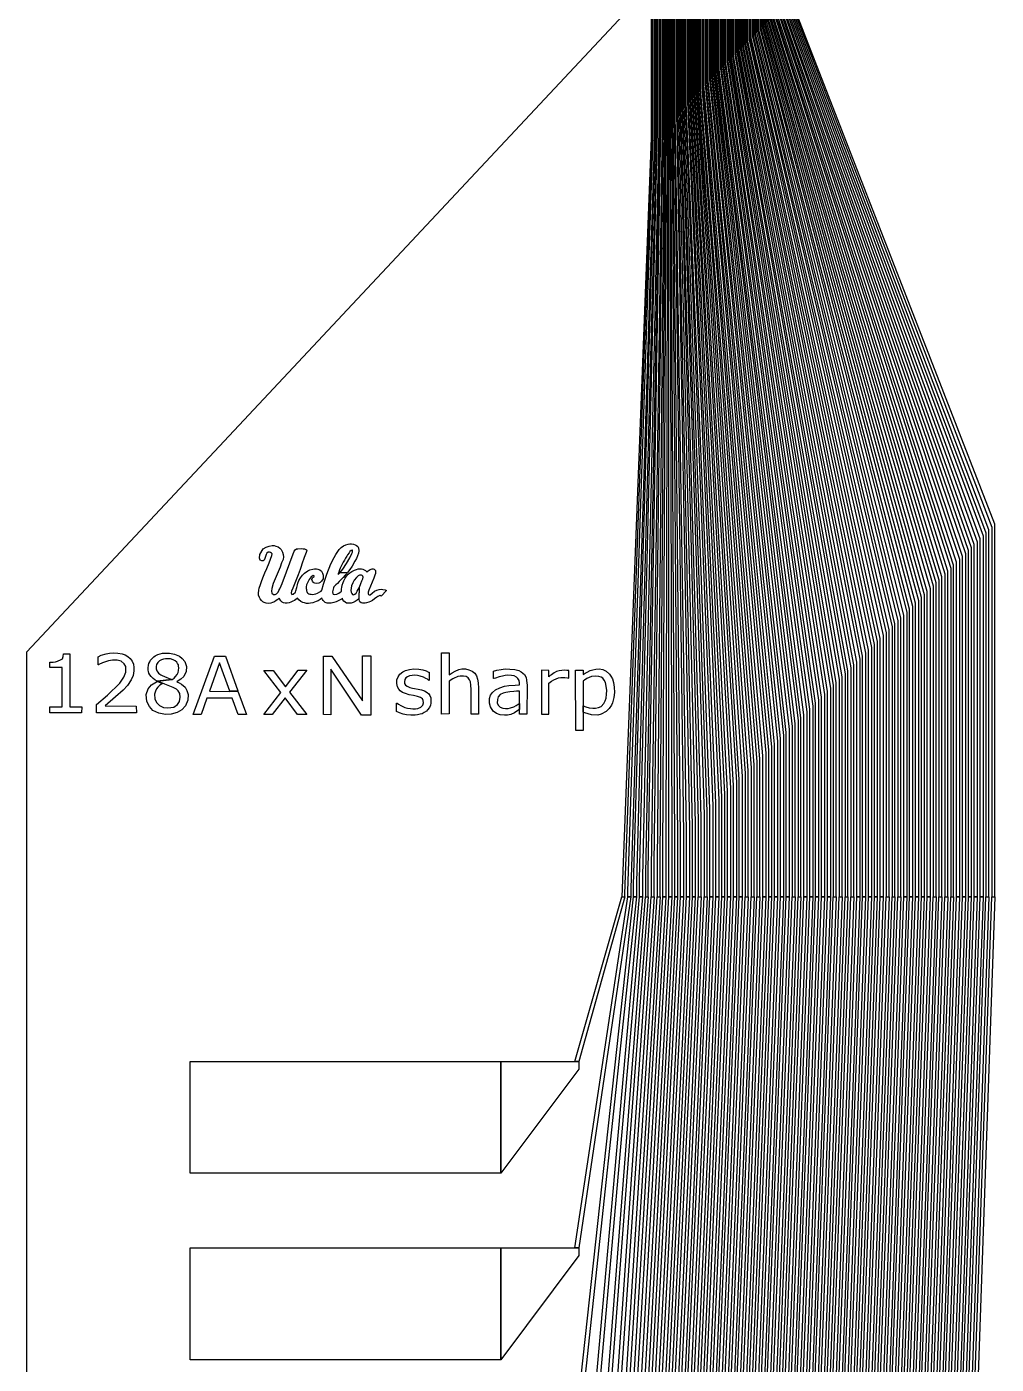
# Model space of a CAD drawing. Header units: inches. Extents: x 115980 to 170179, y 57000 to 74333.
# Drawn here: x 146580 to 147108, y 63417 to 64146 of the extents above; entities that cross this region are included whole.
import ezdxf

# ---------------------------------------------------------------- set-up
doc = ezdxf.new("R2010")
doc.units = ezdxf.units.IN
doc.header["$MEASUREMENT"] = 0
for name, color, linetype in [('metal', 221, 'Continuous'), ('nitride window', 40, 'Continuous'), ('profile', 140, 'Continuous')]:
    doc.layers.add(name, color=color, linetype=linetype)

msp = doc.modelspace()

# ---------------------------------------------------------------- linework, layer by layer
at = {"layer": 'metal'}
for points in [[(146904.29, 63671.68), (146905.89, 63671.68), (146905.89, 63673.28), (146920.79, 64085.82), (146920.79, 64161.42), (146920.19, 64161.42), (146920.19, 64085.22), (146904.29, 63671.68)], [(146909.09, 63671.68), (146907.49, 63671.68), (146907.49, 63674.88), (146921.39, 64086.42), (146921.39, 64161.42), (146921.99, 64161.42), (146921.99, 64087.02), (146909.09, 63676.48), (146909.09, 63671.68)], [(146922.59, 64161.42), (146923.19, 64161.42), (146923.19, 64088.22), (146912.29, 63679.68), (146912.29, 63671.68), (146910.69, 63671.68), (146910.69, 63678.08), (146922.59, 64087.62), (146922.59, 64161.42)], [(146915.49, 63671.68), (146913.89, 63671.68), (146913.89, 63681.28), (146923.79, 64088.82), (146923.79, 64161.42), (146924.39, 64161.42), (146924.39, 64089.42), (146915.49, 63682.88), (146915.49, 63671.68)], [(146917.09, 63671.68), (146918.69, 63671.68), (146918.69, 63686.08), (146925.59, 64090.62), (146925.59, 64161.42), (146924.99, 64161.42), (146924.99, 64090.02), (146917.09, 63684.48)], [(146920.29, 63671.68), (146921.89, 63671.68), (146921.89, 63689.28), (146926.79, 64091.82), (146926.79, 64161.42), (146926.19, 64161.42), (146926.19, 64091.22), (146920.29, 63687.68)], [(146923.49, 63671.68), (146925.09, 63671.68), (146925.09, 63692.48), (146927.99, 64093.02), (146927.99, 64161.42), (146927.39, 64161.42), (146927.39, 64092.42), (146923.49, 63690.88)], [(146928.59, 64161.42), (146929.19, 64161.42), (146929.19, 64094.22), (146928.29, 63695.68), (146928.29, 63671.68), (146926.69, 63671.68), (146926.69, 63694.08), (146928.59, 64093.62), (146928.59, 64161.42)], [(146929.79, 64161.42), (146930.39, 64161.42), (146930.39, 64095.42), (146931.49, 63698.88), (146931.49, 63671.68), (146929.89, 63671.68), (146929.89, 63697.28), (146929.79, 64094.82), (146929.79, 64161.42)], [(146930.99, 64161.42), (146931.59, 64161.42), (146931.59, 64096.62), (146934.69, 63702.08), (146934.69, 63671.68), (146933.09, 63671.68), (146933.09, 63700.48), (146930.99, 64096.02), (146930.99, 64161.42)], [(146932.19, 64161.42), (146932.79, 64161.42), (146932.79, 64097.82), (146937.89, 63705.28), (146937.89, 63671.68), (146936.29, 63671.68), (146936.29, 63703.68), (146932.19, 64097.22), (146932.19, 64161.42)], [(146933.39, 64161.42), (146933.99, 64161.42), (146933.99, 64099.02), (146941.09, 63708.48), (146941.09, 63671.68), (146939.49, 63671.68), (146939.49, 63706.88), (146933.39, 64098.42), (146933.39, 64161.42)], [(146944.29, 63671.68), (146942.69, 63671.68), (146942.69, 63710.08), (146934.59, 64099.62), (146934.59, 64161.42), (146935.19, 64161.42), (146935.19, 64100.22), (146944.29, 63711.68), (146944.29, 63671.68)], [(146945.89, 63671.68), (146947.49, 63671.68), (146947.49, 63714.88), (146936.39, 64101.42), (146936.39, 64161.42), (146935.79, 64161.42), (146935.79, 64100.82), (146945.89, 63713.28)], [(146949.09, 63671.68), (146950.69, 63671.68), (146950.69, 63718.08), (146937.59, 64102.62), (146937.59, 64161.42), (146936.99, 64161.42), (146936.99, 64102.02), (146949.09, 63716.48)], [(146938.19, 64161.42), (146938.79, 64161.42), (146938.79, 64103.82), (146953.89, 63721.28), (146953.89, 63671.68), (146952.29, 63671.68), (146952.29, 63719.68), (146938.19, 64103.22), (146938.19, 64161.42)], [(146939.39, 64161.42), (146939.99, 64161.42), (146939.99, 64105.02), (146957.09, 63724.48), (146957.09, 63671.68), (146955.49, 63671.68), (146955.49, 63722.88), (146939.39, 64104.42), (146939.39, 64161.42)], [(146940.59, 64161.42), (146941.19, 64161.42), (146941.19, 64106.22), (146960.29, 63727.68), (146960.29, 63671.68), (146958.69, 63671.68), (146958.69, 63726.08), (146940.59, 64105.62), (146940.59, 64161.42)], [(146941.79, 64161.42), (146942.39, 64161.42), (146942.39, 64107.42), (146963.49, 63730.88), (146963.49, 63671.68), (146961.89, 63671.68), (146961.89, 63729.28), (146941.79, 64106.82), (146941.79, 64161.42)], [(146942.99, 64161.42), (146943.59, 64161.42), (146943.59, 64108.62), (146966.69, 63734.08), (146966.69, 63671.68), (146965.09, 63671.68), (146965.09, 63732.48), (146942.99, 64108.02), (146942.99, 64161.42)], [(146969.89, 63671.68), (146968.29, 63671.68), (146968.29, 63735.68), (146944.19, 64109.22), (146944.19, 64161.42), (146944.79, 64161.42), (146944.79, 64109.82), (146969.89, 63737.28), (146969.89, 63671.68)], [(146971.49, 63671.68), (146973.09, 63671.68), (146973.09, 63740.48), (146945.99, 64111.02), (146945.99, 64161.42), (146945.39, 64161.42), (146945.39, 64110.42), (146971.49, 63738.88)], [(146974.69, 63671.68), (146976.29, 63671.68), (146976.29, 63743.68), (146947.19, 64112.22), (146947.19, 64161.42), (146946.59, 64161.42), (146946.59, 64111.62), (146974.69, 63742.08)], [(146977.89, 63671.68), (146979.49, 63671.68), (146979.49, 63746.88), (146948.39, 64113.42), (146948.39, 64161.42), (146947.79, 64161.42), (146947.79, 64112.82), (146977.89, 63745.28)], [(146948.99, 64161.42), (146949.59, 64161.42), (146949.59, 64114.62), (146982.69, 63750.08), (146982.69, 63671.68), (146981.09, 63671.68), (146981.09, 63748.48), (146948.99, 64114.02), (146948.99, 64161.42)], [(146950.19, 64161.42), (146950.79, 64161.42), (146950.79, 64115.82), (146985.89, 63753.28), (146985.89, 63671.68), (146984.29, 63671.68), (146984.29, 63751.68), (146950.19, 64115.22), (146950.19, 64161.42)], [(146951.39, 64161.42), (146951.99, 64161.42), (146951.99, 64117.02), (146989.09, 63756.48), (146989.09, 63671.68), (146987.49, 63671.68), (146987.49, 63754.88), (146951.39, 64116.42), (146951.39, 64161.42)], [(146952.59, 64161.42), (146953.19, 64161.42), (146953.19, 64118.22), (146992.29, 63759.68), (146992.29, 63671.68), (146990.69, 63671.68), (146990.69, 63758.08), (146952.59, 64117.62), (146952.59, 64161.42)], [(146953.79, 64161.42), (146954.39, 64161.42), (146954.39, 64119.42), (146995.49, 63762.88), (146995.49, 63671.68), (146993.89, 63671.68), (146993.89, 63761.28), (146953.79, 64118.82), (146953.79, 64161.42)], [(146997.09, 63671.68), (146998.69, 63671.68), (146998.69, 63766.08), (146955.59, 64120.62), (146955.59, 64161.42), (146954.99, 64161.42), (146954.99, 64120.02), (146997.09, 63764.48)], [(147000.29, 63671.68), (147001.89, 63671.68), (147001.89, 63769.28), (146956.79, 64121.82), (146956.79, 64161.42), (146956.19, 64161.42), (146956.19, 64121.22), (147000.29, 63767.68)], [(146957.39, 64161.42), (146957.99, 64161.42), (146957.99, 64123.02), (147005.09, 63772.48), (147005.09, 63671.68), (147003.49, 63671.68), (147003.49, 63770.88), (146957.39, 64122.42), (146957.39, 64161.42)], [(146958.59, 64161.42), (146959.19, 64161.42), (146959.19, 64124.22), (147008.29, 63775.68), (147008.29, 63671.68), (147006.69, 63671.68), (147006.69, 63774.08), (146958.59, 64123.62), (146958.59, 64161.42)], [(146959.79, 64161.42), (146960.39, 64161.42), (146960.39, 64125.42), (147011.49, 63778.88), (147011.49, 63671.68), (147009.89, 63671.68), (147009.89, 63777.28), (146959.79, 64124.82), (146959.79, 64161.42)], [(146960.99, 64161.42), (146961.59, 64161.42), (146961.59, 64126.62), (147014.69, 63782.08), (147014.69, 63671.68), (147013.09, 63671.68), (147013.09, 63780.48), (146960.99, 64126.02), (146960.99, 64161.42)], [(146962.19, 64161.42), (146962.79, 64161.42), (146962.79, 64127.82), (147017.89, 63785.28), (147017.89, 63671.68), (147016.29, 63671.68), (147016.29, 63783.68), (146962.19, 64127.22), (146962.19, 64161.42)], [(147019.49, 63671.68), (147021.09, 63671.68), (147021.09, 63721.68), (147021.09, 63788.48), (146963.99, 64129.02), (146963.99, 64161.42), (146963.39, 64161.42), (146963.39, 64128.42), (147019.49, 63786.88), (147019.49, 63671.68)], [(147022.69, 63671.68), (147024.29, 63671.68), (147024.29, 63791.68), (146965.19, 64130.22), (146965.19, 64161.42), (146964.59, 64161.42), (146964.59, 64129.62), (147022.69, 63790.08)], [(147025.89, 63671.68), (147027.49, 63671.68), (147027.49, 63794.88), (146966.39, 64131.42), (146966.39, 64161.42), (146965.79, 64161.42), (146965.79, 64130.82), (147025.89, 63793.28)], [(147029.09, 63671.68), (147030.69, 63671.68), (147030.69, 63798.08), (146967.59, 64132.62), (146967.59, 64161.42), (146966.99, 64161.42), (146966.99, 64132.02), (147029.09, 63796.48)], [(146968.19, 64161.42), (146968.79, 64161.42), (146968.79, 64133.82), (147033.89, 63801.28), (147033.89, 63671.68), (147032.29, 63671.68), (147032.29, 63799.68), (146968.19, 64133.22), (146968.19, 64161.42)], [(146969.39, 64161.42), (146969.99, 64161.42), (146969.99, 64135.02), (147037.09, 63804.48), (147037.09, 63671.68), (147035.49, 63671.68), (147035.49, 63802.88), (146969.39, 64134.42), (146969.39, 64161.42)], [(146970.59, 64161.42), (146971.19, 64161.42), (146971.19, 64136.22), (147040.29, 63807.68), (147040.29, 63671.68), (147038.69, 63671.68), (147038.69, 63806.08), (146970.59, 64135.62), (146970.59, 64161.42)], [(146971.79, 64161.42), (146972.39, 64161.42), (146972.39, 64137.42), (147043.49, 63810.88), (147043.49, 63671.68), (147041.89, 63671.68), (147041.89, 63809.28), (146971.79, 64136.82), (146971.79, 64161.42)], [(146972.99, 64161.42), (146973.59, 64161.42), (146973.59, 64138.62), (147046.69, 63814.08), (147046.69, 63671.68), (147045.09, 63671.68), (147045.09, 63812.48), (146972.99, 64138.02), (146972.99, 64161.42)], [(147048.29, 63671.68), (147049.89, 63671.68), (147049.89, 63721.68), (147049.89, 63817.28), (146974.79, 64139.82), (146974.79, 64161.42), (146974.19, 64161.42), (146974.19, 64139.22), (147048.29, 63815.68), (147048.29, 63671.68)], [(147051.49, 63671.68), (147053.09, 63671.68), (147053.09, 63820.48), (146975.99, 64141.02), (146975.99, 64161.42), (146975.39, 64161.42), (146975.39, 64140.42), (147051.49, 63818.88)], [(147054.69, 63671.68), (147056.29, 63671.68), (147056.29, 63823.68), (146977.19, 64142.22), (146977.19, 64161.42), (146976.59, 64161.42), (146976.59, 64141.62), (147054.69, 63822.08)], [(146977.79, 64161.42), (146978.39, 64161.42), (146978.39, 64143.42), (147059.49, 63826.88), (147059.49, 63671.68), (147057.89, 63671.68), (147057.89, 63825.28), (146977.79, 64142.82), (146977.79, 64161.42)], [(146978.99, 64161.42), (146979.59, 64161.42), (146979.59, 64144.62), (147062.69, 63830.08), (147062.69, 63671.68), (147061.09, 63671.68), (147061.09, 63828.48), (146978.99, 64144.02), (146978.99, 64161.42)], [(146980.19, 64161.42), (146980.79, 64161.42), (146980.79, 64145.82), (147065.89, 63833.28), (147065.89, 63671.68), (147064.29, 63671.68), (147064.29, 63831.68), (146980.19, 64145.22), (146980.19, 64161.42)], [(146981.39, 64161.42), (146981.99, 64161.42), (146981.99, 64147.02), (147069.09, 63836.48), (147069.09, 63671.68), (147067.49, 63671.68), (147067.49, 63834.88), (146981.39, 64146.42), (146981.39, 64161.42)], [(146982.59, 64161.42), (146983.19, 64161.42), (146983.19, 64148.22), (147072.29, 63839.68), (147072.29, 63671.68), (147070.69, 63671.68), (147070.69, 63838.08), (146982.59, 64147.62), (146982.59, 64161.42)], [(147073.89, 63671.68), (147075.49, 63671.68), (147075.49, 63721.68), (147075.49, 63842.88), (146984.39, 64149.42), (146984.39, 64161.42), (146983.79, 64161.42), (146983.79, 64148.82), (147073.89, 63841.28), (147073.89, 63671.68)], [(147077.09, 63671.68), (147078.69, 63671.68), (147078.69, 63846.08), (146985.59, 64150.62), (146985.59, 64161.42), (146984.99, 64161.42), (146984.99, 64150.02), (147077.09, 63844.48)], [(147080.29, 63671.68), (147081.89, 63671.68), (147081.89, 63849.28), (146986.79, 64151.82), (146986.79, 64161.42), (146986.19, 64161.42), (146986.19, 64151.22), (147080.29, 63847.68)], [(147083.49, 63671.68), (147085.09, 63671.68), (147085.09, 63852.48), (146987.99, 64153.02), (146987.99, 64161.42), (146987.39, 64161.42), (146987.39, 64152.42), (147083.49, 63850.88)], [(146988.59, 64161.42), (146989.19, 64161.42), (146989.19, 64154.22), (147088.29, 63855.68), (147088.29, 63671.68), (147086.69, 63671.68), (147086.69, 63854.08), (146988.59, 64153.62), (146988.59, 64161.42)], [(146989.79, 64161.42), (146990.39, 64161.42), (146990.39, 64155.42), (147091.49, 63858.88), (147091.49, 63671.68), (147089.89, 63671.68), (147089.89, 63857.28), (146989.79, 64154.82), (146989.79, 64161.42)], [(146990.99, 64161.42), (146991.59, 64161.42), (146991.59, 64156.62), (147094.69, 63862.08), (147094.69, 63671.68), (147093.09, 63671.68), (147093.09, 63860.48), (146990.99, 64156.02), (146990.99, 64161.42)], [(146992.19, 64161.42), (146992.79, 64161.42), (146992.79, 64157.82), (147097.89, 63865.28), (147097.89, 63671.68), (147096.29, 63671.68), (147096.29, 63863.68), (146992.19, 64157.22), (146992.19, 64161.42)], [(146993.39, 64161.42), (146993.99, 64161.42), (146993.99, 64159.02), (147101.09, 63868.48), (147101.09, 63671.68), (147099.49, 63671.68), (147099.49, 63866.88), (146993.39, 64158.42), (146993.39, 64161.42)], [(147102.69, 63671.68), (147104.29, 63671.68), (147104.29, 63721.68), (147104.29, 63871.68), (146995.19, 64160.22), (146995.19, 64161.42), (146994.59, 64161.42), (146994.59, 64159.62), (147102.69, 63870.08), (147102.69, 63671.68)], [(147105.89, 63671.68), (147107.49, 63671.68), (147107.49, 63874.88), (146996.39, 64161.42), (146995.79, 64161.42), (146995.79, 64160.82), (147105.89, 63873.28), (147105.89, 63671.68)], [(146708.08, 63854.92), (146707.24, 63855.24), (146706.79, 63856.34), (146706.92, 63858.34), (146708.86, 63861.38), (146710.41, 63862.28), (146712.15, 63862.92), (146713.7, 63863.18), (146714.73, 63863.12), (146715.77, 63862.92), (146717, 63862.41), (146717.96, 63861.76), (146718.61, 63860.99), (146719.32, 63859.57), (146719.77, 63858.28), (146719.84, 63857.05), (146719.64, 63855.5), (146718.87, 63853.69), (146718.03, 63851.43), (146714.35, 63842.46), (146713.51, 63839.69), (146713.38, 63838.33), (146713.57, 63837.17), (146714.41, 63836.52), (146715.38, 63836.46), (146716.09, 63836.85), (146716.93, 63837.75), (146717.45, 63838.59), (146717.96, 63839.62), (146718.67, 63841.17), (146719.19, 63842.53), (146725.65, 63860.15), (146726.23, 63860.79), (146726.94, 63861.31), (146727.72, 63861.44), (146729.46, 63861.57), (146730.62, 63861.44), (146731.27, 63861.38), (146732.43, 63860.92), (146732.56, 63860.41), (146732.24, 63859.44), (146731.2, 63856.66), (146729.98, 63853.11), (146729.59, 63851.76), (146728.94, 63850.14), (146727.85, 63847.24), (146725.71, 63841.82), (146724.94, 63839.95), (146724.29, 63838.4), (146724.1, 63837.43), (146724.42, 63836.52), (146725.13, 63836.72), (146726.36, 63837.75), (146726.68, 63838.53), (146727.09, 63840.38), (146727.45, 63841.76), (146727.68, 63842.65), (146728.32, 63844.06), (146729.17, 63845.55), (146730.24, 63847.03), (146731.29, 63848.08), (146733.13, 63849.38), (146734.34, 63849.95), (146735.8, 63850.33), (146736.87, 63850.41), (146737.87, 63850.41), (146738.66, 63850.25), (146739.66, 63849.87), (146740.53, 63849.13), (146741.17, 63848.15), (146741.51, 63846.98), (146741.61, 63846.13), (146741.45, 63844.98), (146740.69, 63843.73), (146739.94, 63843.09), (146739.12, 63842.68), (146738, 63842.53), (146737, 63842.63), (146736.36, 63842.81), (146735.98, 63843.17), (146735.62, 63843.83), (146735.39, 63844.7), (146735.67, 63845.57), (146736.05, 63845.98), (146736.54, 63846.36), (146736.62, 63846.75), (146736.16, 63846.82), (146735.57, 63846.54), (146734.99, 63846.07), (146734.39, 63845.31), (146733.87, 63844.6), (146733.28, 63843.52), (146732.83, 63842.56), (146732.46, 63841.71), (146732.28, 63840.7), (146732.31, 63839.82), (146732.36, 63839.13), (146732.44, 63838.5), (146732.59, 63838.04), (146732.81, 63837.64), (146733.21, 63837.19), (146733.71, 63836.86), (146734.34, 63836.64), (146735.07, 63836.59), (146735.77, 63836.56), (146737.53, 63836.94), (146738.41, 63837.3), (146739.74, 63838.01), (146740.51, 63838.4), (146740.77, 63838.85), (146741.7, 63842.08), (146743.56, 63847.59), (146745.7, 63853.27), (146747.47, 63856.71), (146748.44, 63858.27), (146750.32, 63861.1), (146751.25, 63862.09), (146752.51, 63863.05), (146753.85, 63863.64), (146755.11, 63864.01), (146756.02, 63864.08), (146757.04, 63864.08), (146758.01, 63863.95), (146758.99, 63863.64), (146759.69, 63863.27), (146760.35, 63862.73), (146760.76, 63861.91), (146760.95, 63860.23), (146760.74, 63858.95), (146760.29, 63857.64), (146759.62, 63856.18), (146758.76, 63854.66), (146757.26, 63852.02), (146755.98, 63850.2), (146754.7, 63848.48), (146750.63, 63848.39), (146752.25, 63850.25), (146754.23, 63853.4), (146755.99, 63856.45), (146757.16, 63858.75), (146757.52, 63859.62), (146757.58, 63860.07), (146757.49, 63860.64), (146757.28, 63860.7), (146756.71, 63860.4), (146756.14, 63859.92), (146755.63, 63859.14), (146754.85, 63858.06), (146754.38, 63857.31), (146753.69, 63856.3), (146753.06, 63855.22), (146752.46, 63854.2), (146752.04, 63853.37), (146751.53, 63852.23), (146750.84, 63850.85), (146750.45, 63849.86), (146750.03, 63848.64), (146749.77, 63847.89), (146749.65, 63847.38), (146750.63, 63848.35), (146754.65, 63848.42), (146754.18, 63847.83), (146753.54, 63847.05), (146752.43, 63845.82), (146751.55, 63844.92), (146750.29, 63843.52), (146749.39, 63842.52), (146748.51, 63841.68), (146747.39, 63840.7), (146747.13, 63840.09), (146746.96, 63839.39), (146746.76, 63838.73), (146746.66, 63837.88), (146746.72, 63837.02), (146746.94, 63836.59), (146747.72, 63836.45), (146748.99, 63836.72), (146750.03, 63837.22), (146750.76, 63837.7), (146751.24, 63838.1), (146751.42, 63838.34), (146751.44, 63838.81), (146751.48, 63839.53), (146751.62, 63840.37), (146751.96, 63841.64), (146752.46, 63843.07), (146752.81, 63843.99), (146753.47, 63845.32), (146754.27, 63846.47), (146755.2, 63847.51), (146756.08, 63848.3), (146757.08, 63849), (146758.52, 63849.78), (146759.68, 63850.2), (146760.68, 63850.42), (146761.68, 63850.48), (146762.34, 63850.44), (146763.05, 63850.34), (146763.93, 63849.96), (146764.61, 63849.5), (146765.09, 63848.98), (146765.23, 63848.67), (146765.57, 63848.88), (146765.97, 63849.34), (146766.53, 63849.78), (146767.07, 63850.08), (146767.62, 63850.26), (146768.2, 63850.42), (146768.8, 63850.42), (146769.28, 63850.32), (146769.76, 63849.94), (146769.96, 63849.5), (146770.04, 63848.69), (146769.98, 63847.89), (146769.68, 63847.01), (146769.1, 63845.45), (146766.45, 63838.88), (146766.07, 63837.83), (146766, 63836.94), (146766.16, 63836.49), (146766.55, 63836.27), (146767.19, 63836.36), (146768.21, 63837.28), (146769.52, 63838.3), (146770.75, 63838.85), (146772.08, 63839.26), (146773.06, 63839.31), (146773.98, 63839.26), (146775.24, 63839.01), (146776.07, 63838.59), (146773.19, 63835.63), (146772.88, 63835.83), (146772.63, 63835.89), (146772.31, 63835.91), (146772.07, 63835.81), (146771.62, 63835.63), (146771.29, 63835.44), (146770.68, 63835.01), (146769.46, 63834.1), (146768.35, 63833.31), (146767.39, 63832.76), (146766.33, 63832.29), (146765.21, 63831.92), (146764.34, 63831.82), (146762.89, 63831.74), (146762.2, 63832), (146761.59, 63832.48), (146761.25, 63833.11), (146761.13, 63833.82), (146761.05, 63834.54), (146761.25, 63840.43), (146762.02, 63842.41), (146762.68, 63843.9), (146763.13, 63845.01), (146763.27, 63845.92), (146763.14, 63846.57), (146762.86, 63846.93), (146762.32, 63847.06), (146761.33, 63847.03), (146760.65, 63846.65), (146759.64, 63845.77), (146758.38, 63844.28), (146757.63, 63842.83), (146757.02, 63841.22), (146756.79, 63839.86), (146756.67, 63838.6), (146756.78, 63837.83), (146757.09, 63837.08), (146757.56, 63836.53), (146758.01, 63836.38), (146758.86, 63836.64), (146759.49, 63837.31), (146760.06, 63838.23), (146760.54, 63839.2), (146761.09, 63840.16), (146761.18, 63840.31), (146760.91, 63834.17), (146760.04, 63833.48), (146758.93, 63832.73), (146757.95, 63832.17), (146756.8, 63831.79), (146755.8, 63831.73), (146754.3, 63831.86), (146753.56, 63832.24), (146752.71, 63832.93), (146752.26, 63833.67), (146752.06, 63834.43), (146751.5, 63834.03), (146750, 63833.18), (146748.61, 63832.53), (146747.29, 63832.06), (146745.86, 63831.77), (146744.85, 63831.68), (146743.69, 63831.79), (146742.61, 63832.15), (146742, 63832.71), (146741.57, 63833.26), (146741.2, 63833.81), (146740.85, 63834.52), (146739.84, 63833.78), (146738.8, 63833.12), (146737.74, 63832.65), (146736.74, 63832.26), (146735.82, 63831.93), (146734.6, 63831.74), (146733.51, 63831.65), (146732.52, 63831.65), (146731.32, 63831.88), (146730.4, 63832.22), (146729.29, 63832.76), (146728.34, 63833.55), (146727.46, 63834.48), (146726.65, 63833.85), (146725.83, 63833.3), (146725, 63832.81), (146723.93, 63832.27), (146722.99, 63831.97), (146721.98, 63831.8), (146720.9, 63831.8), (146719.87, 63831.96), (146719.14, 63832.31), (146718.39, 63833.06), (146717.62, 63834.41), (146716.83, 63833.81), (146715.95, 63833.22), (146714.92, 63832.58), (146713.96, 63832.17), (146712.96, 63831.81), (146711.64, 63831.67), (146710.43, 63831.72), (146709.41, 63832.13), (146708.61, 63832.58), (146707.9, 63833.31), (146707.27, 63834.06), (146706.81, 63834.81), (146706.36, 63836.06), (146706.31, 63837.27), (146706.42, 63838.79), (146706.68, 63840), (146707.32, 63841.99), (146708.02, 63844.13), (146708.96, 63846.53), (146709.71, 63848.31), (146710.81, 63850.73), (146712.16, 63853.84), (146712.91, 63855.82), (146713.59, 63857.67), (146713.64, 63858.68), (146713.34, 63859.11), (146712.91, 63859.38), (146712.29, 63859.48), (146711.63, 63859.5), (146710.86, 63859.04), (146710.44, 63858.27), (146710.01, 63857.15), (146709.76, 63856.19), (146709.39, 63855.25), (146708.89, 63854.91), (146708.46, 63854.87)], [(146592.62, 63799.6), (146594.42, 63799.69), (146595.69, 63799.87), (146596.77, 63800.14), (146598.75, 63801.04), (146599.39, 63801.49), (146599.84, 63802.67), (146600.11, 63804.2), (146603.45, 63804.2), (146603.45, 63775.33), (146609.95, 63775.33), (146609.86, 63771.99), (146592.62, 63771.99), (146592.62, 63775.24), (146599.3, 63775.33), (146599.3, 63796.71), (146592.62, 63796.71)], [(146618.83, 63798.18), (146618.87, 63802.61), (146620.58, 63803.36), (146623.28, 63804.1), (146625.16, 63804.53), (146627.46, 63804.67), (146629.63, 63804.57), (146632.01, 63804.21), (146633.67, 63803.57), (146634.99, 63802.72), (146636.3, 63801.66), (146637.36, 63800.2), (146638.14, 63798.47), (146638.32, 63796.76), (146638.36, 63794.81), (146637.97, 63792.33), (146636.9, 63790.03), (146634.87, 63786.93), (146632.48, 63784.38), (146628.41, 63780.71), (146622.69, 63775.73), (146639.63, 63775.67), (146639.8, 63771.96), (146618.05, 63771.96), (146618.05, 63776.48), (146624, 63781.57), (146630.76, 63788.09), (146632.93, 63791.35), (146634.07, 63794.15), (146633.96, 63797.18), (146633.04, 63798.72), (146631.44, 63800.21), (146629.21, 63800.78), (146626.81, 63800.78), (146624.52, 63800.38), (146621.31, 63799.3), (146619.25, 63798.27), (146619.12, 63798.16)], [(146656.71, 63804.57), (146657.76, 63804.51), (146660.58, 63803.98), (146663.16, 63802.93), (146664.75, 63801.69), (146666.16, 63799.99), (146667.04, 63797.18), (146666.92, 63794.54), (146665.51, 63791.78), (146664.04, 63790.32), (146662.58, 63789.38), (146661.75, 63788.97), (146662.98, 63788.33), (146664.3, 63787.62), (146666.29, 63785.93), (146667.3, 63784.22), (146667.95, 63782.03), (146667.83, 63778.9), (146666.59, 63775.82), (146664.49, 63773.63), (146661.91, 63772.17), (146658.78, 63771.24), (146655.57, 63771.16), (146651.92, 63771.87), (146648.78, 63773.36), (146646.8, 63775.45), (146645.39, 63778.14), (146645.09, 63781.94), (146646.17, 63785.15), (146648.04, 63787.35), (146650.65, 63788.91), (146651.17, 63789.1), (146653.9, 63788.06), (146652.47, 63787.15), (146651.36, 63786.05), (146650.63, 63785.02), (146650.16, 63783.89), (146649.66, 63782.25), (146649.79, 63779.56), (146650.69, 63777.64), (146652.32, 63776.07), (146654.54, 63774.93), (146656.95, 63774.75), (146660.2, 63775.11), (146662.19, 63776.49), (146663.15, 63778.24), (146663.51, 63780.58), (146663.45, 63782.45), (146662.49, 63783.95), (146661.58, 63784.91), (146659.78, 63785.81), (146657.94, 63786.59), (146655.19, 63787.61), (146653.88, 63788.11), (146651.16, 63789.23), (146659.15, 63790.1), (146660.31, 63790.97), (146661.11, 63791.79), (146661.93, 63792.84), (146662.45, 63793.96), (146662.73, 63795.1), (146662.85, 63796.44), (146662.75, 63797.51), (146662.62, 63798.1), (146662.21, 63798.94), (146661.71, 63799.61), (146660.85, 63800.31), (146659.76, 63800.95), (146658.34, 63801.35), (146657.01, 63801.5), (146655.61, 63801.48), (146654.53, 63801.25), (146653.39, 63800.95), (146652.31, 63800.31), (146651.37, 63799.44), (146650.72, 63798.33), (146650.52, 63797.26), (146650.54, 63796.02), (146650.89, 63794.88), (146651.39, 63794.16), (146651.85, 63793.6), (146652.6, 63793), (146653.04, 63792.7), (146653.7, 63792.32), (146656.27, 63791.18), (146659.06, 63790.19), (146651.07, 63789.28), (146649.86, 63789.96), (146648.8, 63790.77), (146647.73, 63791.75), (146647.05, 63792.65), (146646.55, 63793.62), (146646.31, 63794.55), (146646.18, 63795.3), (146646.1, 63796.55), (146646.28, 63797.98), (146646.49, 63798.86), (146646.99, 63799.87), (146647.42, 63800.66), (146648.34, 63801.68), (146649.29, 63802.49), (146650.01, 63803.05), (146651.34, 63803.74), (146652.69, 63804.24), (146654.06, 63804.51), (146654.77, 63804.55), (146655.72, 63804.57)], [(146675.11, 63771.08), (146670.74, 63771.16), (146682.34, 63802.91), (146688.22, 63802.91), (146695.03, 63783.93), (146690.66, 63783.76), (146685.03, 63799.3), (146679.57, 63783.76), (146690.69, 63783.7), (146695.06, 63783.87), (146699.71, 63771.08), (146695.15, 63771.08), (146692.02, 63779.97), (146678.15, 63779.94)], [(146745.62, 63770.94), (146741.68, 63771.08), (146741.68, 63802.9), (146746.17, 63802.9), (146762.9, 63778.56), (146762.9, 63803.03), (146767.53, 63803.03), (146767.53, 63770.81), (146762.49, 63770.81), (146745.76, 63795.83)], [(146806.08, 63804.73), (146810.16, 63804.73), (146810.16, 63792.7), (146811.74, 63793.82), (146813.53, 63794.74), (146815.41, 63795.56), (146817.1, 63795.91), (146819.04, 63795.91), (146820.87, 63795.5), (146822.76, 63794.79), (146824.09, 63793.62), (146825.11, 63792.09), (146825.67, 63790.35), (146826.03, 63788.42), (146826.11, 63785.46), (146826.13, 63783.31), (146826.13, 63780.16), (146826.09, 63776.87), (146826.09, 63773.94), (146826.14, 63771.31), (146822.08, 63771.32), (146822.08, 63784.77), (146822, 63787.13), (146821.74, 63788.88), (146821.32, 63790.05), (146820.5, 63791.15), (146819.49, 63791.77), (146818.07, 63792.04), (146816.12, 63792.06), (146814.82, 63791.77), (146814.15, 63791.51), (146813.19, 63791.15), (146812.12, 63790.45), (146810.12, 63789.22), (146810.13, 63771.38), (146806.05, 63771.32)], [(146709.24, 63795.14), (146714.29, 63795.14), (146721.07, 63786.09), (146727.87, 63795.18), (146732.58, 63795.18), (146723.1, 63783.28), (146732.54, 63771.08), (146727.48, 63771.08), (146720.75, 63780.19), (146713.8, 63771.08), (146709.18, 63771.08), (146718.51, 63783.01)], [(146799.36, 63794.11), (146799.36, 63789.75), (146799.07, 63789.68), (146798.46, 63790.29), (146797.43, 63790.71), (146796.15, 63791.45), (146794.32, 63792.02), (146792.97, 63792.34), (146791.53, 63792.47), (146790.05, 63792.41), (146788.51, 63792.12), (146787.39, 63791.64), (146786.56, 63791.16), (146785.95, 63790.2), (146785.79, 63788.98), (146785.91, 63788.01), (146786.43, 63787.15), (146787.23, 63786.48), (146788.71, 63785.83), (146790.21, 63785.45), (146791.21, 63785.32), (146793.3, 63784.84), (146795.19, 63784.49), (146796.79, 63783.91), (146798.11, 63783.08), (146799.07, 63782.27), (146799.62, 63781.38), (146800.13, 63780.16), (146800.23, 63778.55), (146800.19, 63777.34), (146799.97, 63776.09), (146799.42, 63774.83), (146798.46, 63773.65), (146797.79, 63772.88), (146796.57, 63772.14), (146795.38, 63771.53), (146794.42, 63771.22), (146793.01, 63770.9), (146791.6, 63770.81), (146789.35, 63770.71), (146786.88, 63770.94), (146785.18, 63771.32), (146783.04, 63772.06), (146781.46, 63772.76), (146781.5, 63777.28), (146781.78, 63777.28), (146782.59, 63776.71), (146783.9, 63775.91), (146786.05, 63774.91), (146787.49, 63774.56), (146789.03, 63774.27), (146790.44, 63774.17), (146791.79, 63774.21), (146793.17, 63774.43), (146794.78, 63775.04), (146795.77, 63776.1), (146796.16, 63777.41), (146796.03, 63778.69), (146795.58, 63779.69), (146794.55, 63780.33), (146792.98, 63780.87), (146790.7, 63781.39), (146788.39, 63781.84), (146786.31, 63782.49), (146784.8, 63783.1), (146783.55, 63783.9), (146782.74, 63784.83), (146781.97, 63786.24), (146781.62, 63788.03), (146781.75, 63789.92), (146782.33, 63791.69), (146783.29, 63793.03), (146785.02, 63794.35), (146786.37, 63794.99), (146788.52, 63795.66), (146790.89, 63795.92), (146793.59, 63795.79), (146795.74, 63795.37), (146797.73, 63794.8), (146798.94, 63794.25)], [(146834.35, 63794.72), (146836.16, 63795.26), (146838.45, 63795.64), (146840.68, 63795.9), (146843.32, 63795.86), (146846, 63795.67), (146848.13, 63795.07), (146849.37, 63794.4), (146851.25, 63792.81), (146852.05, 63791.31), (146852.4, 63789.75), (146852.53, 63788.23), (146852.62, 63787.24), (146852.56, 63771.33), (146848.55, 63771.33), (146848.58, 63773.78), (146848.51, 63777.25), (146848.48, 63783.83), (146846.8, 63783.8), (146845.33, 63783.61), (146843.2, 63783.42), (146841.13, 63783.13), (146839.54, 63782.66), (146838.04, 63781.96), (146836.89, 63780.75), (146836.48, 63779.28), (146836.42, 63777.25), (146837.05, 63776.04), (146837.94, 63775.15), (146839.38, 63774.61), (146840.84, 63774.32), (146842.34, 63774.42), (146843.68, 63774.64), (146845.36, 63775.24), (146846.7, 63775.94), (146848.32, 63777.02), (146848.42, 63777.12), (146848.47, 63773.85), (146847.14, 63772.83), (146845.71, 63771.97), (146843.74, 63771.11), (146841.93, 63770.73), (146840.31, 63770.64), (146838.06, 63770.86), (146835.93, 63771.56), (146834.21, 63772.89), (146832.65, 63775.18), (146832.18, 63777.24), (146832.14, 63779.82), (146832.72, 63781.59), (146833.73, 63783.05), (146835.35, 63784.58), (146837.77, 63785.69), (146840.36, 63786.45), (146842.7, 63786.81), (146846.21, 63787.11), (146848.54, 63787.21), (146848.54, 63788.38), (146848.24, 63789.55), (146847.63, 63790.71), (146846.87, 63791.43), (146845.6, 63792.14), (146844.23, 63792.34), (146842.19, 63792.44), (146840.67, 63792.34), (146839.2, 63792.03), (146837.37, 63791.68), (146835.34, 63790.92), (146834.73, 63790.71), (146834.37, 63790.77)], [(146864.48, 63795.07), (146860.57, 63795.19), (146860.51, 63771.26), (146864.52, 63771.29), (146864.52, 63788.19), (146866, 63789.3), (146867.13, 63789.95), (146868.42, 63790.57), (146869.7, 63791.05), (146871.11, 63791.22), (146872.29, 63791.22), (146873.2, 63791.22), (146874.72, 63791.08), (146875.43, 63790.88), (146875.46, 63791.65), (146875.46, 63795.01), (146874.21, 63795.15), (146872.89, 63795.2), (146871.53, 63795.15), (146870.15, 63794.86), (146868.74, 63794.44), (146867.35, 63793.74), (146866.02, 63792.8), (146865.21, 63792.27), (146864.53, 63791.68), (146864.45, 63791.65)], [(146879.11, 63795.28), (146883.21, 63795.23), (146883.16, 63792.86), (146884.37, 63793.56), (146885.43, 63794.22), (146887, 63795.08), (146888.42, 63795.44), (146890.19, 63795.84), (146891.86, 63795.89), (146893.93, 63795.54), (146895.7, 63794.78), (146897.57, 63793.11), (146898.28, 63791.95), (146899.14, 63790.58), (146899.75, 63788.46), (146900.15, 63786.03), (146900.35, 63783.15), (146900, 63780.32), (146899.19, 63777.49), (146898.64, 63776.22), (146897.37, 63774.3), (146895.65, 63772.74), (146892.97, 63771.32), (146891.15, 63770.81), (146887.71, 63770.87), (146885.84, 63771.37), (146884.12, 63771.98), (146883.26, 63772.38), (146883.24, 63775.78), (146884.59, 63775.27), (146886.39, 63774.67), (146888.44, 63774.52), (146889.83, 63774.58), (146891.6, 63774.86), (146892.99, 63775.53), (146894.48, 63777.11), (146895.2, 63778.46), (146895.71, 63780.07), (146895.96, 63782.09), (146896.12, 63784.12), (146895.77, 63786.61), (146895.33, 63788.6), (146894.57, 63789.86), (146893.94, 63790.81), (146892.99, 63791.44), (146891.73, 63791.79), (146889.71, 63792.01), (146887.81, 63791.79), (146886.39, 63791.22), (146885.28, 63790.69), (146883.86, 63789.86), (146883.13, 63789.36), (146883.14, 63775.82), (146883.15, 63772.53), (146883.14, 63762.46), (146879.12, 63762.44)], [(146971.49, 63671.68), (146973.09, 63671.68), (146880.75, 61448.33), (146878.63, 61448.33)], [(146880.75, 61549.93), (146878.63, 61549.93), (146968.29, 63671.68), (146969.89, 63671.68)], [(146965.09, 63671.68), (146966.69, 63671.68), (146880.75, 61651.54), (146878.63, 61651.54)], [(146880.75, 61753.14), (146878.63, 61753.14), (146961.89, 63671.68), (146963.49, 63671.68)], [(146880.75, 61854.75), (146878.63, 61854.75), (146958.69, 63671.68), (146960.29, 63671.68)], [(146955.49, 63671.68), (146957.09, 63671.68), (146880.75, 61956.35), (146878.63, 61956.35)], [(146974.69, 63671.68), (146976.29, 63671.68), (146880.75, 61346.73), (146878.63, 61346.73)], [(146977.89, 63671.68), (146979.49, 63671.68), (146880.75, 61245.12), (146878.63, 61245.12)], [(147003.49, 63671.68), (147005.09, 63671.68), (146880.75, 60432.29), (146878.63, 60432.29)], [(147000.29, 63671.68), (147001.89, 63671.68), (146880.75, 60533.89), (146878.63, 60533.89)], [(146981.09, 63671.68), (146982.69, 63671.68), (146880.75, 61143.52), (146878.63, 61143.52)], [(146880.75, 61041.91), (146878.63, 61041.91), (146984.29, 63671.68), (146985.89, 63671.68)], [(146880.75, 60940.31), (146878.63, 60940.31), (146987.49, 63671.68), (146989.09, 63671.68)], [(146990.69, 63671.68), (146992.29, 63671.68), (146880.75, 60838.71), (146878.63, 60838.71)], [(146880.75, 60737.1), (146878.63, 60737.1), (146993.89, 63671.68), (146995.49, 63671.68)], [(146997.09, 63671.68), (146998.69, 63671.68), (146880.75, 60635.5), (146878.63, 60635.5)], [(146945.89, 63671.68), (146947.49, 63671.68), (146880.75, 62261.16), (146878.63, 62261.16)], [(146880.75, 62362.77), (146878.63, 62362.77), (146942.69, 63671.68), (146944.29, 63671.68)], [(146939.49, 63671.68), (146941.09, 63671.68), (146880.75, 62464.37), (146878.63, 62464.37)], [(146880.75, 62565.97), (146878.63, 62565.97), (146936.29, 63671.68), (146937.89, 63671.68)], [(146880.75, 62667.58), (146878.63, 62667.58), (146933.09, 63671.68), (146934.69, 63671.68)], [(146929.89, 63671.68), (146931.49, 63671.68), (146880.75, 62769.18), (146878.63, 62769.18)], [(146949.09, 63671.68), (146950.69, 63671.68), (146880.75, 62159.56), (146878.63, 62159.56)], [(146952.29, 63671.68), (146953.89, 63671.68), (146880.75, 62057.95), (146878.63, 62057.95)], [(146926.69, 63671.68), (146928.29, 63671.68), (146880.75, 62870.79), (146878.63, 62870.79)], [(146923.49, 63671.68), (146925.09, 63671.68), (146880.75, 62972.39), (146878.63, 62972.39)], [(146904.29, 63671.68), (146905.89, 63671.68), (146880.75, 63582.01), (146878.63, 63582.01)], [(146880.75, 63480.41), (146878.63, 63480.41), (146907.49, 63671.68), (146909.09, 63671.68)], [(146880.75, 63378.81), (146878.63, 63378.81), (146910.69, 63671.68), (146912.29, 63671.68)], [(146913.89, 63671.68), (146915.49, 63671.68), (146880.75, 63277.2), (146878.63, 63277.2)], [(146880.75, 63175.6), (146878.63, 63175.6), (146917.09, 63671.68), (146918.69, 63671.68)], [(146920.29, 63671.68), (146921.89, 63671.68), (146880.75, 63073.99), (146878.63, 63073.99)], [(147073.89, 63671.68), (147075.49, 63671.68), (146880.75, 58197), (146878.63, 58197)], [(146880.75, 58298.61), (146878.63, 58298.61), (147070.69, 63671.68), (147072.29, 63671.68)], [(147067.49, 63671.68), (147069.09, 63671.68), (146880.75, 58400.21), (146878.63, 58400.21)], [(146880.75, 58501.81), (146878.63, 58501.81), (147064.29, 63671.68), (147065.89, 63671.68)], [(146880.75, 58603.42), (146878.63, 58603.42), (147061.09, 63671.68), (147062.69, 63671.68)], [(147057.89, 63671.68), (147059.49, 63671.68), (146880.75, 58705.02), (146878.63, 58705.02)], [(147077.09, 63671.68), (147078.69, 63671.68), (146880.75, 58095.4), (146878.63, 58095.4)], [(147080.29, 63671.68), (147081.89, 63671.68), (146880.75, 57993.79), (146878.63, 57993.79)], [(147105.89, 63671.68), (147107.49, 63671.68), (146880.75, 57180.96), (146878.63, 57180.96)], [(147102.69, 63671.68), (147104.29, 63671.68), (146880.75, 57282.57), (146878.63, 57282.57)], [(147083.49, 63671.68), (147085.09, 63671.68), (146880.75, 57892.19), (146878.63, 57892.19)], [(146880.75, 57790.59), (146878.63, 57790.59), (147086.69, 63671.68), (147088.29, 63671.68)], [(146880.75, 57688.98), (146878.63, 57688.98), (147089.89, 63671.68), (147091.49, 63671.68)], [(147093.09, 63671.68), (147094.69, 63671.68), (146880.75, 57587.38), (146878.63, 57587.38)], [(146880.75, 57485.77), (146878.63, 57485.77), (147096.29, 63671.68), (147097.89, 63671.68)], [(147099.49, 63671.68), (147101.09, 63671.68), (146880.75, 57384.17), (146878.63, 57384.17)], [(147048.29, 63671.68), (147049.89, 63671.68), (146880.75, 59009.83), (146878.63, 59009.83)], [(146880.75, 59111.44), (146878.63, 59111.44), (147045.09, 63671.68), (147046.69, 63671.68)], [(147041.89, 63671.68), (147043.49, 63671.68), (146880.75, 59213.04), (146878.63, 59213.04)], [(146880.75, 59314.65), (146878.63, 59314.65), (147038.69, 63671.68), (147040.29, 63671.68)], [(146880.75, 59416.25), (146878.63, 59416.25), (147035.49, 63671.68), (147037.09, 63671.68)], [(147032.29, 63671.68), (147033.89, 63671.68), (146880.75, 59517.85), (146878.63, 59517.85)], [(147051.49, 63671.68), (147053.09, 63671.68), (146880.75, 58908.23), (146878.63, 58908.23)], [(147054.69, 63671.68), (147056.29, 63671.68), (146880.75, 58806.63), (146878.63, 58806.63)], [(147029.09, 63671.68), (147030.69, 63671.68), (146880.75, 59619.46), (146878.63, 59619.46)], [(147025.89, 63671.68), (147027.49, 63671.68), (146880.75, 59721.06), (146878.63, 59721.06)], [(147006.69, 63671.68), (147008.29, 63671.68), (146880.75, 60330.69), (146878.63, 60330.69)], [(146880.75, 60229.08), (146878.63, 60229.08), (147009.89, 63671.68), (147011.49, 63671.68)], [(146880.75, 60127.48), (146878.63, 60127.48), (147013.09, 63671.68), (147014.69, 63671.68)], [(147016.29, 63671.68), (147017.89, 63671.68), (146880.75, 60025.87), (146878.63, 60025.87)], [(146880.75, 59924.27), (146878.63, 59924.27), (147019.49, 63671.68), (147021.09, 63671.68)], [(147022.69, 63671.68), (147024.29, 63671.68), (146880.75, 59822.67), (146878.63, 59822.67)], [(146669.08, 63582.01), (146838.42, 63582.01), (146838.42, 63521.05), (146669.08, 63521.05)], [(146838.42, 63521.05), (146838.42, 63582.01), (146880.75, 63582.01), (146880.75, 63577.78), (146838.42, 63521.05)], [(146669.08, 63480.41), (146838.42, 63480.41), (146838.42, 63419.45), (146669.08, 63419.45)], [(146838.42, 63419.45), (146838.42, 63480.41), (146880.75, 63480.41), (146880.75, 63476.18), (146838.42, 63419.45)]]:
    msp.add_lwpolyline(points, close=True, dxfattribs=at)
at = {"layer": 'nitride window'}
for points in [[(146669.08, 63582.01), (146838.42, 63582.01), (146838.42, 63521.05), (146669.08, 63521.05)], [(146669.08, 63480.41), (146838.42, 63480.41), (146838.42, 63419.45), (146669.08, 63419.45)]]:
    msp.add_lwpolyline(points, close=True, dxfattribs=at)
at = {"layer": 'profile'}
msp.add_lwpolyline([(146580, 63805.21), (146913.29, 64161.42), (147303.29, 64161.42), (147636.59, 63805.21), (147636.59, 57120), (147616.59, 57100), (146600, 57100), (146580, 57120)], close=True, dxfattribs=at)

doc.saveas('drawing.dxf')
